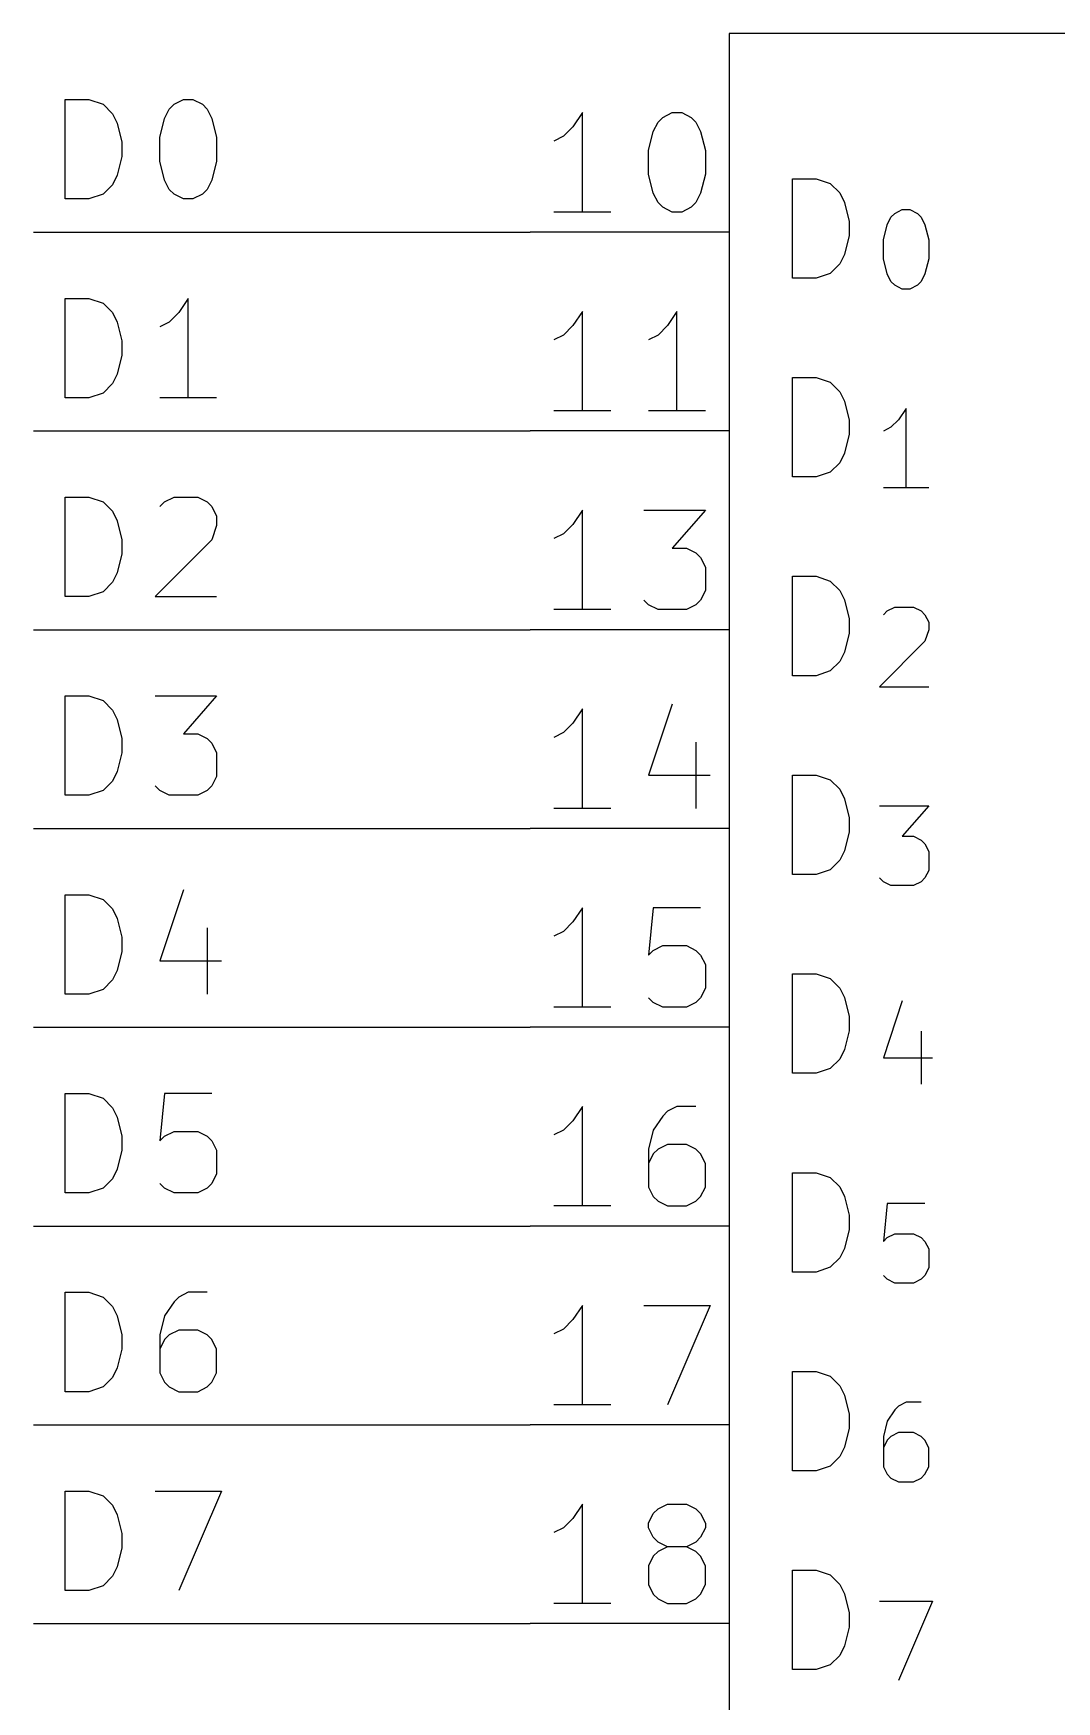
# Model space of a CAD drawing. Extents: x 0.4 to 16.1, y -11.3 to -0.4.
# Drawn here: x 4.65 to 5.165, y -6.389 to -5.55 of the extents above; entities that cross this region are included whole.
import ezdxf

# ---------------------------------------------------------------- set-up
doc = ezdxf.new("R2010")
doc.units = 0
doc.header["$MEASUREMENT"] = 0
for name, color, linetype in [('CYAN2', 4, 'CONTINUOUS'), ('GRAY1', 251, 'CONTINUOUS'), ('GREEN3', 91, 'CONTINUOUS'), ('LYELLOW', 51, 'CONTINUOUS'), ('RED2', 1, 'CONTINUOUS'), ('RED3', 11, 'CONTINUOUS')]:
    doc.layers.add(name, color=color, linetype=linetype)

msp = doc.modelspace()

# ---------------------------------------------------------------- linework, layer by layer
at = {"layer": 'CYAN2', "linetype": 'CONTINUOUS'}
for p, q in [((5.0319, -5.67313), (5.0319, -5.62313)), ((5.0319, -5.62313), (5.04381, -5.62313)), ((5.0319, -5.67313), (5.0319, -5.62313)), ((5.0319, -5.62313), (5.04381, -5.62313)), ((5.04381, -5.62313), (5.05095, -5.62551)), ((5.04381, -5.62313), (5.05095, -5.62551)), ((5.05095, -5.62551), (5.05571, -5.63028)), ((5.05095, -5.62551), (5.05571, -5.63028)), ((5.05571, -5.63028), (5.05809, -5.63504)), ((5.05571, -5.63028), (5.05809, -5.63504)), ((5.05809, -5.63504), (5.06047, -5.64456)), ((5.05809, -5.63504), (5.06047, -5.64456)), ((5.08333, -5.64056), (5.08714, -5.63865)), ((5.08333, -5.64056), (5.08714, -5.63865)), ((5.08714, -5.63865), (5.09095, -5.63865)), ((5.08714, -5.63865), (5.09095, -5.63865)), ((5.09095, -5.63865), (5.09476, -5.64056)), ((5.09095, -5.63865), (5.09476, -5.64056)), ((5.06047, -5.64456), (5.06047, -5.6517)), ((5.06047, -5.64456), (5.06047, -5.6517)), ((5.07762, -5.65389), (5.07952, -5.64628)), ((5.07762, -5.65389), (5.07952, -5.64628)), ((5.07952, -5.64628), (5.08143, -5.64246)), ((5.07952, -5.64628), (5.08143, -5.64246)), ((5.08143, -5.64246), (5.08333, -5.64056)), ((5.08143, -5.64246), (5.08333, -5.64056)), ((5.09476, -5.64056), (5.09667, -5.64246)), ((5.09476, -5.64056), (5.09667, -5.64246)), ((5.09667, -5.64246), (5.09857, -5.64628)), ((5.09667, -5.64246), (5.09857, -5.64628)), ((5.09857, -5.64628), (5.10047, -5.65389)), ((5.09857, -5.64628), (5.10047, -5.65389)), ((5.06047, -5.6517), (5.05809, -5.66122)), ((5.06047, -5.6517), (5.05809, -5.66122)), ((5.07762, -5.66342), (5.07762, -5.65389)), ((5.07762, -5.66342), (5.07762, -5.65389)), ((5.10047, -5.65389), (5.10047, -5.66342)), ((5.10047, -5.65389), (5.10047, -5.66342)), ((5.05809, -5.66122), (5.05571, -5.66599)), ((5.05809, -5.66122), (5.05571, -5.66599)), ((5.07952, -5.67104), (5.07762, -5.66342)), ((5.07952, -5.67104), (5.07762, -5.66342)), ((5.10047, -5.66342), (5.09857, -5.67104)), ((5.10047, -5.66342), (5.09857, -5.67104)), ((5.04381, -5.67313), (5.0319, -5.67313)), ((5.04381, -5.67313), (5.0319, -5.67313)), ((5.05095, -5.67075), (5.04381, -5.67313)), ((5.05095, -5.67075), (5.04381, -5.67313)), ((5.05571, -5.66599), (5.05095, -5.67075)), ((5.05571, -5.66599), (5.05095, -5.67075)), ((5.08143, -5.67485), (5.07952, -5.67104)), ((5.08143, -5.67485), (5.07952, -5.67104)), ((5.09857, -5.67104), (5.09667, -5.67485)), ((5.09857, -5.67104), (5.09667, -5.67485)), ((5.08333, -5.67675), (5.08143, -5.67485)), ((5.08333, -5.67675), (5.08143, -5.67485)), ((5.08714, -5.67865), (5.08333, -5.67675)), ((5.08714, -5.67865), (5.08333, -5.67675)), ((5.09095, -5.67865), (5.08714, -5.67865)), ((5.09095, -5.67865), (5.08714, -5.67865)), ((5.09476, -5.67675), (5.09095, -5.67865)), ((5.09476, -5.67675), (5.09095, -5.67865)), ((5.09667, -5.67485), (5.09476, -5.67675)), ((5.09667, -5.67485), (5.09476, -5.67675)), ((5.0319, -5.77313), (5.0319, -5.72313)), ((5.0319, -5.72313), (5.04381, -5.72313)), ((5.0319, -5.77313), (5.0319, -5.72313)), ((5.0319, -5.72313), (5.04381, -5.72313)), ((5.04381, -5.72313), (5.05095, -5.72551)), ((5.04381, -5.72313), (5.05095, -5.72551)), ((5.05095, -5.72551), (5.05571, -5.73028)), ((5.05095, -5.72551), (5.05571, -5.73028)), ((5.05571, -5.73028), (5.05809, -5.73504)), ((5.05571, -5.73028), (5.05809, -5.73504)), ((5.05809, -5.73504), (5.06047, -5.74456)), ((5.05809, -5.73504), (5.06047, -5.74456)), ((5.08905, -5.73865), (5.08524, -5.74437)), ((5.08905, -5.73865), (5.08524, -5.74437)), ((5.08905, -5.77865), (5.08905, -5.73865)), ((5.08905, -5.77865), (5.08905, -5.73865)), ((5.06047, -5.74456), (5.06047, -5.7517)), ((5.06047, -5.74456), (5.06047, -5.7517)), ((5.08143, -5.74818), (5.07762, -5.75008)), ((5.08143, -5.74818), (5.07762, -5.75008)), ((5.08524, -5.74437), (5.08143, -5.74818)), ((5.08524, -5.74437), (5.08143, -5.74818)), ((5.06047, -5.7517), (5.05809, -5.76122)), ((5.06047, -5.7517), (5.05809, -5.76122)), ((5.05809, -5.76122), (5.05571, -5.76599)), ((5.05809, -5.76122), (5.05571, -5.76599)), ((5.04381, -5.77313), (5.0319, -5.77313)), ((5.04381, -5.77313), (5.0319, -5.77313)), ((5.05095, -5.77075), (5.04381, -5.77313)), ((5.05095, -5.77075), (5.04381, -5.77313)), ((5.05571, -5.76599), (5.05095, -5.77075)), ((5.05571, -5.76599), (5.05095, -5.77075)), ((5.10047, -5.77865), (5.07762, -5.77865)), ((5.10047, -5.77865), (5.07762, -5.77865)), ((5.0319, -5.87313), (5.0319, -5.82313)), ((5.0319, -5.82313), (5.04381, -5.82313)), ((5.0319, -5.87313), (5.0319, -5.82313)), ((5.0319, -5.82313), (5.04381, -5.82313)), ((5.04381, -5.82313), (5.05095, -5.82551)), ((5.04381, -5.82313), (5.05095, -5.82551)), ((5.05095, -5.82551), (5.05571, -5.83028)), ((5.05095, -5.82551), (5.05571, -5.83028)), ((5.05571, -5.83028), (5.05809, -5.83504)), ((5.05571, -5.83028), (5.05809, -5.83504)), ((5.05809, -5.83504), (5.06047, -5.84456)), ((5.05809, -5.83504), (5.06047, -5.84456)), ((5.07762, -5.84246), (5.07952, -5.84056)), ((5.07762, -5.84246), (5.07952, -5.84056)), ((5.07952, -5.84056), (5.08333, -5.83865)), ((5.07952, -5.84056), (5.08333, -5.83865)), ((5.08333, -5.83865), (5.09285, -5.83865)), ((5.08333, -5.83865), (5.09285, -5.83865)), ((5.09285, -5.83865), (5.09667, -5.84056)), ((5.09285, -5.83865), (5.09667, -5.84056)), ((5.09667, -5.84056), (5.09857, -5.84246)), ((5.09667, -5.84056), (5.09857, -5.84246)), ((5.06047, -5.84456), (5.06047, -5.8517)), ((5.06047, -5.84456), (5.06047, -5.8517)), ((5.09857, -5.84246), (5.10047, -5.84628)), ((5.09857, -5.84246), (5.10047, -5.84628)), ((5.10047, -5.84628), (5.10047, -5.85008)), ((5.10047, -5.84628), (5.10047, -5.85008)), ((5.06047, -5.8517), (5.05809, -5.86122)), ((5.06047, -5.8517), (5.05809, -5.86122)), ((5.09857, -5.8558), (5.07571, -5.87865)), ((5.09857, -5.8558), (5.07571, -5.87865)), ((5.10047, -5.85008), (5.09857, -5.8558)), ((5.10047, -5.85008), (5.09857, -5.8558)), ((5.05571, -5.86599), (5.05095, -5.87075)), ((5.05571, -5.86599), (5.05095, -5.87075)), ((5.05809, -5.86122), (5.05571, -5.86599)), ((5.05809, -5.86122), (5.05571, -5.86599)), ((5.04381, -5.87313), (5.0319, -5.87313)), ((5.04381, -5.87313), (5.0319, -5.87313)), ((5.05095, -5.87075), (5.04381, -5.87313)), ((5.05095, -5.87075), (5.04381, -5.87313)), ((5.07571, -5.87865), (5.10047, -5.87865)), ((5.07571, -5.87865), (5.10047, -5.87865)), ((5.0319, -5.97313), (5.0319, -5.92313)), ((5.0319, -5.92313), (5.04381, -5.92313)), ((5.0319, -5.97313), (5.0319, -5.92313)), ((5.0319, -5.92313), (5.04381, -5.92313)), ((5.04381, -5.92313), (5.05095, -5.92551)), ((5.04381, -5.92313), (5.05095, -5.92551)), ((5.05095, -5.92551), (5.05571, -5.93028)), ((5.05095, -5.92551), (5.05571, -5.93028)), ((5.05571, -5.93028), (5.05809, -5.93504)), ((5.05571, -5.93028), (5.05809, -5.93504)), ((5.05809, -5.93504), (5.06047, -5.94456)), ((5.05809, -5.93504), (5.06047, -5.94456)), ((5.07571, -5.93865), (5.10047, -5.93865)), ((5.07571, -5.93865), (5.10047, -5.93865)), ((5.10047, -5.93865), (5.08714, -5.95389)), ((5.10047, -5.93865), (5.08714, -5.95389)), ((5.06047, -5.94456), (5.06047, -5.9517)), ((5.06047, -5.94456), (5.06047, -5.9517)), ((5.06047, -5.9517), (5.05809, -5.96122)), ((5.06047, -5.9517), (5.05809, -5.96122)), ((5.08714, -5.95389), (5.09285, -5.95389)), ((5.08714, -5.95389), (5.09285, -5.95389)), ((5.09285, -5.95389), (5.09667, -5.9558)), ((5.09285, -5.95389), (5.09667, -5.9558)), ((5.09667, -5.9558), (5.09857, -5.9577)), ((5.09667, -5.9558), (5.09857, -5.9577)), ((5.09857, -5.9577), (5.10047, -5.96151)), ((5.09857, -5.9577), (5.10047, -5.96151)), ((5.05571, -5.96599), (5.05095, -5.97075)), ((5.05571, -5.96599), (5.05095, -5.97075)), ((5.05809, -5.96122), (5.05571, -5.96599)), ((5.05809, -5.96122), (5.05571, -5.96599)), ((5.10047, -5.96151), (5.10047, -5.97104)), ((5.10047, -5.96151), (5.10047, -5.97104)), ((5.04381, -5.97313), (5.0319, -5.97313)), ((5.04381, -5.97313), (5.0319, -5.97313)), ((5.05095, -5.97075), (5.04381, -5.97313)), ((5.05095, -5.97075), (5.04381, -5.97313)), ((5.07762, -5.97675), (5.07571, -5.97485)), ((5.07762, -5.97675), (5.07571, -5.97485)), ((5.09857, -5.97485), (5.09667, -5.97675)), ((5.09857, -5.97485), (5.09667, -5.97675)), ((5.10047, -5.97104), (5.09857, -5.97485)), ((5.10047, -5.97104), (5.09857, -5.97485)), ((5.08143, -5.97865), (5.07762, -5.97675)), ((5.08143, -5.97865), (5.07762, -5.97675)), ((5.09285, -5.97865), (5.08143, -5.97865)), ((5.09285, -5.97865), (5.08143, -5.97865)), ((5.09667, -5.97675), (5.09285, -5.97865)), ((5.09667, -5.97675), (5.09285, -5.97865)), ((5.0319, -6.07313), (5.0319, -6.02313)), ((5.0319, -6.02313), (5.04381, -6.02313)), ((5.0319, -6.07313), (5.0319, -6.02313)), ((5.0319, -6.02313), (5.04381, -6.02313)), ((5.04381, -6.02313), (5.05095, -6.02551)), ((5.04381, -6.02313), (5.05095, -6.02551)), ((5.05095, -6.02551), (5.05571, -6.03028)), ((5.05095, -6.02551), (5.05571, -6.03028)), ((5.05571, -6.03028), (5.05809, -6.03504)), ((5.05571, -6.03028), (5.05809, -6.03504)), ((5.05809, -6.03504), (5.06047, -6.04456)), ((5.05809, -6.03504), (5.06047, -6.04456)), ((5.08714, -6.03675), (5.07762, -6.06532)), ((5.08714, -6.03675), (5.07762, -6.06532)), ((5.06047, -6.04456), (5.06047, -6.0517)), ((5.06047, -6.04456), (5.06047, -6.0517)), ((5.06047, -6.0517), (5.05809, -6.06122)), ((5.06047, -6.0517), (5.05809, -6.06122)), ((5.09667, -6.05199), (5.09667, -6.07865)), ((5.09667, -6.05199), (5.09667, -6.07865)), ((5.05571, -6.06599), (5.05095, -6.07075)), ((5.05571, -6.06599), (5.05095, -6.07075)), ((5.05809, -6.06122), (5.05571, -6.06599)), ((5.05809, -6.06122), (5.05571, -6.06599)), ((5.07762, -6.06532), (5.10238, -6.06532)), ((5.07762, -6.06532), (5.10238, -6.06532)), ((5.04381, -6.07313), (5.0319, -6.07313)), ((5.04381, -6.07313), (5.0319, -6.07313)), ((5.05095, -6.07075), (5.04381, -6.07313)), ((5.05095, -6.07075), (5.04381, -6.07313)), ((5.0319, -6.17313), (5.0319, -6.12313)), ((5.0319, -6.12313), (5.04381, -6.12313)), ((5.0319, -6.17313), (5.0319, -6.12313)), ((5.0319, -6.12313), (5.04381, -6.12313)), ((5.04381, -6.12313), (5.05095, -6.12551)), ((5.04381, -6.12313), (5.05095, -6.12551)), ((5.05095, -6.12551), (5.05571, -6.13028)), ((5.05095, -6.12551), (5.05571, -6.13028)), ((5.05571, -6.13028), (5.05809, -6.13504)), ((5.05571, -6.13028), (5.05809, -6.13504)), ((5.05809, -6.13504), (5.06047, -6.14456)), ((5.05809, -6.13504), (5.06047, -6.14456)), ((5.07952, -6.13865), (5.07762, -6.1577)), ((5.07952, -6.13865), (5.07762, -6.1577)), ((5.09857, -6.13865), (5.07952, -6.13865)), ((5.09857, -6.13865), (5.07952, -6.13865)), ((5.06047, -6.14456), (5.06047, -6.1517)), ((5.06047, -6.14456), (5.06047, -6.1517)), ((5.06047, -6.1517), (5.05809, -6.16122)), ((5.06047, -6.1517), (5.05809, -6.16122)), ((5.07762, -6.1577), (5.07952, -6.1558)), ((5.07762, -6.1577), (5.07952, -6.1558)), ((5.07952, -6.1558), (5.08333, -6.15389)), ((5.07952, -6.1558), (5.08333, -6.15389)), ((5.08333, -6.15389), (5.09285, -6.15389)), ((5.08333, -6.15389), (5.09285, -6.15389)), ((5.09285, -6.15389), (5.09667, -6.1558)), ((5.09285, -6.15389), (5.09667, -6.1558)), ((5.09667, -6.1558), (5.09857, -6.1577)), ((5.09667, -6.1558), (5.09857, -6.1577)), ((5.09857, -6.1577), (5.10047, -6.16151)), ((5.09857, -6.1577), (5.10047, -6.16151)), ((5.05571, -6.16599), (5.05095, -6.17075)), ((5.05571, -6.16599), (5.05095, -6.17075)), ((5.05809, -6.16122), (5.05571, -6.16599)), ((5.05809, -6.16122), (5.05571, -6.16599)), ((5.10047, -6.16151), (5.10047, -6.17104)), ((5.10047, -6.16151), (5.10047, -6.17104)), ((5.04381, -6.17313), (5.0319, -6.17313)), ((5.04381, -6.17313), (5.0319, -6.17313)), ((5.05095, -6.17075), (5.04381, -6.17313)), ((5.05095, -6.17075), (5.04381, -6.17313)), ((5.07952, -6.17675), (5.07762, -6.17485)), ((5.07952, -6.17675), (5.07762, -6.17485)), ((5.09857, -6.17485), (5.09667, -6.17675)), ((5.09857, -6.17485), (5.09667, -6.17675)), ((5.10047, -6.17104), (5.09857, -6.17485)), ((5.10047, -6.17104), (5.09857, -6.17485)), ((5.08333, -6.17865), (5.07952, -6.17675)), ((5.08333, -6.17865), (5.07952, -6.17675)), ((5.09285, -6.17865), (5.08333, -6.17865)), ((5.09285, -6.17865), (5.08333, -6.17865)), ((5.09667, -6.17675), (5.09285, -6.17865)), ((5.09667, -6.17675), (5.09285, -6.17865)), ((5.0319, -6.27313), (5.0319, -6.22313)), ((5.0319, -6.22313), (5.04381, -6.22313)), ((5.0319, -6.27313), (5.0319, -6.22313)), ((5.0319, -6.22313), (5.04381, -6.22313)), ((5.04381, -6.22313), (5.05095, -6.22551)), ((5.04381, -6.22313), (5.05095, -6.22551)), ((5.05095, -6.22551), (5.05571, -6.23028)), ((5.05095, -6.22551), (5.05571, -6.23028)), ((5.05571, -6.23028), (5.05809, -6.23504)), ((5.05571, -6.23028), (5.05809, -6.23504)), ((5.05809, -6.23504), (5.06047, -6.24456)), ((5.05809, -6.23504), (5.06047, -6.24456)), ((5.08333, -6.24246), (5.07952, -6.24818)), ((5.08333, -6.24246), (5.07952, -6.24818)), ((5.08524, -6.24056), (5.08333, -6.24246)), ((5.08524, -6.24056), (5.08333, -6.24246)), ((5.08905, -6.23865), (5.08524, -6.24056)), ((5.08905, -6.23865), (5.08524, -6.24056)), ((5.09667, -6.23865), (5.08905, -6.23865)), ((5.09667, -6.23865), (5.08905, -6.23865)), ((5.06047, -6.2517), (5.05809, -6.26122)), ((5.06047, -6.2517), (5.05809, -6.26122)), ((5.06047, -6.24456), (5.06047, -6.2517)), ((5.06047, -6.24456), (5.06047, -6.2517)), ((5.07952, -6.24818), (5.07762, -6.2558)), ((5.07952, -6.24818), (5.07762, -6.2558)), ((5.07762, -6.2558), (5.07762, -6.27104)), ((5.07762, -6.2558), (5.07762, -6.27104)), ((5.07952, -6.2577), (5.07762, -6.26151)), ((5.07952, -6.2577), (5.07762, -6.26151)), ((5.08143, -6.2558), (5.07952, -6.2577)), ((5.08143, -6.2558), (5.07952, -6.2577)), ((5.08524, -6.25389), (5.08143, -6.2558)), ((5.08524, -6.25389), (5.08143, -6.2558)), ((5.09285, -6.25389), (5.08524, -6.25389)), ((5.09285, -6.25389), (5.08524, -6.25389)), ((5.09667, -6.2558), (5.09285, -6.25389)), ((5.09667, -6.2558), (5.09285, -6.25389)), ((5.09857, -6.2577), (5.09667, -6.2558)), ((5.09857, -6.2577), (5.09667, -6.2558)), ((5.10047, -6.26151), (5.09857, -6.2577)), ((5.10047, -6.26151), (5.09857, -6.2577)), ((5.05571, -6.26599), (5.05095, -6.27075)), ((5.05571, -6.26599), (5.05095, -6.27075)), ((5.05809, -6.26122), (5.05571, -6.26599)), ((5.05809, -6.26122), (5.05571, -6.26599)), ((5.10047, -6.27104), (5.10047, -6.26151)), ((5.10047, -6.27104), (5.10047, -6.26151)), ((5.04381, -6.27313), (5.0319, -6.27313)), ((5.04381, -6.27313), (5.0319, -6.27313)), ((5.05095, -6.27075), (5.04381, -6.27313)), ((5.05095, -6.27075), (5.04381, -6.27313)), ((5.07762, -6.27104), (5.07952, -6.27485)), ((5.07762, -6.27104), (5.07952, -6.27485)), ((5.07952, -6.27485), (5.08143, -6.27675)), ((5.07952, -6.27485), (5.08143, -6.27675)), ((5.08143, -6.27675), (5.08524, -6.27865)), ((5.08143, -6.27675), (5.08524, -6.27865)), ((5.09285, -6.27865), (5.09667, -6.27675)), ((5.09285, -6.27865), (5.09667, -6.27675)), ((5.09667, -6.27675), (5.09857, -6.27485)), ((5.09667, -6.27675), (5.09857, -6.27485)), ((5.09857, -6.27485), (5.10047, -6.27104)), ((5.09857, -6.27485), (5.10047, -6.27104)), ((5.08524, -6.27865), (5.09285, -6.27865)), ((5.08524, -6.27865), (5.09285, -6.27865)), ((5.0319, -6.37313), (5.0319, -6.32313)), ((5.0319, -6.32313), (5.04381, -6.32313)), ((5.0319, -6.37313), (5.0319, -6.32313)), ((5.0319, -6.32313), (5.04381, -6.32313)), ((5.04381, -6.32313), (5.05095, -6.32551)), ((5.04381, -6.32313), (5.05095, -6.32551)), ((5.05095, -6.32551), (5.05571, -6.33028)), ((5.05095, -6.32551), (5.05571, -6.33028)), ((5.05571, -6.33028), (5.05809, -6.33504)), ((5.05571, -6.33028), (5.05809, -6.33504)), ((5.05809, -6.33504), (5.06047, -6.34456)), ((5.05809, -6.33504), (5.06047, -6.34456)), ((5.06047, -6.34456), (5.06047, -6.3517)), ((5.06047, -6.34456), (5.06047, -6.3517)), ((5.07571, -6.33865), (5.10238, -6.33865)), ((5.07571, -6.33865), (5.10238, -6.33865)), ((5.10238, -6.33865), (5.08524, -6.37865)), ((5.10238, -6.33865), (5.08524, -6.37865)), ((5.06047, -6.3517), (5.05809, -6.36122)), ((5.06047, -6.3517), (5.05809, -6.36122)), ((5.05809, -6.36122), (5.05571, -6.36599)), ((5.05809, -6.36122), (5.05571, -6.36599)), ((5.05571, -6.36599), (5.05095, -6.37075)), ((5.05571, -6.36599), (5.05095, -6.37075)), ((5.04381, -6.37313), (5.0319, -6.37313)), ((5.04381, -6.37313), (5.0319, -6.37313)), ((5.05095, -6.37075), (5.04381, -6.37313)), ((5.05095, -6.37075), (5.04381, -6.37313))]:
    msp.add_line(p, q, dxfattribs=at)
at = {"layer": 'GRAY1', "linetype": 'CONTINUOUS'}
for p, q in [((4.66601, -5.6333), (4.66601, -5.5833)), ((4.66601, -5.5833), (4.67792, -5.5833)), ((4.67792, -5.5833), (4.68506, -5.58568)), ((4.68506, -5.58568), (4.68982, -5.59044)), ((4.71601, -5.59282), (4.71839, -5.58806)), ((4.71839, -5.58806), (4.72078, -5.58568)), ((4.72078, -5.58568), (4.72554, -5.5833)), ((4.72554, -5.5833), (4.7303, -5.5833)), ((4.7303, -5.5833), (4.73506, -5.58568)), ((4.73506, -5.58568), (4.73744, -5.58806)), ((4.73744, -5.58806), (4.73982, -5.59282)), ((4.68982, -5.59044), (4.6922, -5.5952)), ((4.6922, -5.5952), (4.69458, -5.60473)), ((4.71363, -5.60235), (4.71601, -5.59282)), ((4.73982, -5.59282), (4.7422, -5.60235)), ((4.69458, -5.60473), (4.69458, -5.61187)), ((4.71363, -5.61425), (4.71363, -5.60235)), ((4.7422, -5.60235), (4.7422, -5.61425)), ((4.69458, -5.61187), (4.6922, -5.62139)), ((4.71601, -5.62378), (4.71363, -5.61425)), ((4.7422, -5.61425), (4.73982, -5.62378)), ((4.6922, -5.62139), (4.68982, -5.62616)), ((4.68506, -5.63092), (4.67792, -5.6333)), ((4.68982, -5.62616), (4.68506, -5.63092)), ((4.71839, -5.62854), (4.71601, -5.62378)), ((4.72078, -5.63092), (4.71839, -5.62854)), ((4.72554, -5.6333), (4.72078, -5.63092)), ((4.73506, -5.63092), (4.7303, -5.6333)), ((4.73744, -5.62854), (4.73506, -5.63092)), ((4.73982, -5.62378), (4.73744, -5.62854)), ((4.67792, -5.6333), (4.66601, -5.6333)), ((4.7303, -5.6333), (4.72554, -5.6333)), ((4.66601, -5.7333), (4.66601, -5.6833)), ((4.66601, -5.6833), (4.67792, -5.6833)), ((4.67792, -5.6833), (4.68506, -5.68568)), ((4.68506, -5.68568), (4.68982, -5.69044)), ((4.72792, -5.6833), (4.72316, -5.69044)), ((4.72792, -5.7333), (4.72792, -5.6833)), ((4.68982, -5.69044), (4.6922, -5.6952)), ((4.6922, -5.6952), (4.69458, -5.70473)), ((4.71839, -5.6952), (4.71363, -5.69759)), ((4.72316, -5.69044), (4.71839, -5.6952)), ((4.69458, -5.70473), (4.69458, -5.71187)), ((4.69458, -5.71187), (4.6922, -5.72139)), ((4.6922, -5.72139), (4.68982, -5.72616)), ((4.68506, -5.73092), (4.67792, -5.7333)), ((4.68982, -5.72616), (4.68506, -5.73092)), ((4.67792, -5.7333), (4.66601, -5.7333)), ((4.7422, -5.7333), (4.71363, -5.7333)), ((4.66601, -5.8333), (4.66601, -5.7833)), ((4.66601, -5.7833), (4.67792, -5.7833)), ((4.67792, -5.7833), (4.68506, -5.78568)), ((4.68506, -5.78568), (4.68982, -5.79044)), ((4.68982, -5.79044), (4.6922, -5.7952)), ((4.71363, -5.78806), (4.71601, -5.78568)), ((4.71601, -5.78568), (4.72078, -5.7833)), ((4.72078, -5.7833), (4.73268, -5.7833)), ((4.73268, -5.7833), (4.73744, -5.78568)), ((4.73744, -5.78568), (4.73982, -5.78806)), ((4.73982, -5.78806), (4.7422, -5.79282)), ((4.6922, -5.7952), (4.69458, -5.80473)), ((4.7422, -5.79759), (4.73982, -5.80473)), ((4.7422, -5.79282), (4.7422, -5.79759)), ((4.69458, -5.80473), (4.69458, -5.81187)), ((4.73982, -5.80473), (4.71125, -5.8333)), ((4.69458, -5.81187), (4.6922, -5.82139)), ((4.6922, -5.82139), (4.68982, -5.82616)), ((4.68506, -5.83092), (4.67792, -5.8333)), ((4.68982, -5.82616), (4.68506, -5.83092)), ((4.67792, -5.8333), (4.66601, -5.8333)), ((4.71125, -5.8333), (4.7422, -5.8333)), ((4.66601, -5.9333), (4.66601, -5.8833)), ((4.66601, -5.8833), (4.67792, -5.8833)), ((4.67792, -5.8833), (4.68506, -5.88568)), ((4.68506, -5.88568), (4.68982, -5.89044)), ((4.68982, -5.89044), (4.6922, -5.8952)), ((4.71125, -5.8833), (4.7422, -5.8833)), ((4.7422, -5.8833), (4.72554, -5.90235)), ((4.6922, -5.8952), (4.69458, -5.90473)), ((4.69458, -5.90473), (4.69458, -5.91187)), ((4.72554, -5.90235), (4.73268, -5.90235)), ((4.73268, -5.90235), (4.73744, -5.90473)), ((4.73744, -5.90473), (4.73982, -5.90711)), ((4.73982, -5.90711), (4.7422, -5.91187)), ((4.69458, -5.91187), (4.6922, -5.92139)), ((4.7422, -5.91187), (4.7422, -5.92378)), ((4.6922, -5.92139), (4.68982, -5.92616)), ((4.7422, -5.92378), (4.73982, -5.92854)), ((4.67792, -5.9333), (4.66601, -5.9333)), ((4.68506, -5.93092), (4.67792, -5.9333)), ((4.68982, -5.92616), (4.68506, -5.93092)), ((4.71363, -5.93092), (4.71125, -5.92854)), ((4.71839, -5.9333), (4.71363, -5.93092)), ((4.73268, -5.9333), (4.71839, -5.9333)), ((4.73744, -5.93092), (4.73268, -5.9333)), ((4.73982, -5.92854), (4.73744, -5.93092)), ((4.66601, -6.0333), (4.66601, -5.9833)), ((4.66601, -5.9833), (4.67792, -5.9833)), ((4.67792, -5.9833), (4.68506, -5.98568)), ((4.72554, -5.98092), (4.71363, -6.01663)), ((4.68506, -5.98568), (4.68982, -5.99044)), ((4.68982, -5.99044), (4.6922, -5.9952)), ((4.6922, -5.9952), (4.69458, -6.00473)), ((4.73744, -5.99997), (4.73744, -6.0333)), ((4.69458, -6.00473), (4.69458, -6.01187)), ((4.69458, -6.01187), (4.6922, -6.02139)), ((4.71363, -6.01663), (4.74458, -6.01663)), ((4.6922, -6.02139), (4.68982, -6.02616)), ((4.67792, -6.0333), (4.66601, -6.0333)), ((4.68506, -6.03092), (4.67792, -6.0333)), ((4.68982, -6.02616), (4.68506, -6.03092)), ((4.66601, -6.1333), (4.66601, -6.0833)), ((4.66601, -6.0833), (4.67792, -6.0833)), ((4.67792, -6.0833), (4.68506, -6.08568)), ((4.71601, -6.0833), (4.71363, -6.10711)), ((4.73982, -6.0833), (4.71601, -6.0833)), ((4.68506, -6.08568), (4.68982, -6.09044)), ((4.68982, -6.09044), (4.6922, -6.0952)), ((4.6922, -6.0952), (4.69458, -6.10473)), ((4.69458, -6.10473), (4.69458, -6.11187)), ((4.71363, -6.10711), (4.71601, -6.10473)), ((4.71601, -6.10473), (4.72078, -6.10235)), ((4.72078, -6.10235), (4.73268, -6.10235)), ((4.73268, -6.10235), (4.73744, -6.10473)), ((4.73744, -6.10473), (4.73982, -6.10711)), ((4.73982, -6.10711), (4.7422, -6.11187)), ((4.69458, -6.11187), (4.6922, -6.12139)), ((4.7422, -6.11187), (4.7422, -6.12378)), ((4.68982, -6.12616), (4.68506, -6.13092)), ((4.6922, -6.12139), (4.68982, -6.12616)), ((4.7422, -6.12378), (4.73982, -6.12854)), ((4.67792, -6.1333), (4.66601, -6.1333)), ((4.68506, -6.13092), (4.67792, -6.1333)), ((4.71601, -6.13092), (4.71363, -6.12854)), ((4.72078, -6.1333), (4.71601, -6.13092)), ((4.73268, -6.1333), (4.72078, -6.1333)), ((4.73744, -6.13092), (4.73268, -6.1333)), ((4.73982, -6.12854), (4.73744, -6.13092)), ((4.66601, -6.2333), (4.66601, -6.1833)), ((4.66601, -6.1833), (4.67792, -6.1833)), ((4.67792, -6.1833), (4.68506, -6.18568)), ((4.72792, -6.1833), (4.72316, -6.18568)), ((4.73744, -6.1833), (4.72792, -6.1833)), ((4.68506, -6.18568), (4.68982, -6.19044)), ((4.68982, -6.19044), (4.6922, -6.1952)), ((4.72078, -6.18806), (4.71601, -6.1952)), ((4.72316, -6.18568), (4.72078, -6.18806)), ((4.6922, -6.1952), (4.69458, -6.20473)), ((4.71601, -6.1952), (4.71363, -6.20473)), ((4.69458, -6.20473), (4.69458, -6.21187)), ((4.71363, -6.20473), (4.71363, -6.22378)), ((4.71601, -6.20711), (4.71363, -6.21187)), ((4.71839, -6.20473), (4.71601, -6.20711)), ((4.72316, -6.20235), (4.71839, -6.20473)), ((4.73268, -6.20235), (4.72316, -6.20235)), ((4.73744, -6.20473), (4.73268, -6.20235)), ((4.73982, -6.20711), (4.73744, -6.20473)), ((4.7422, -6.21187), (4.73982, -6.20711)), ((4.69458, -6.21187), (4.6922, -6.22139)), ((4.7422, -6.22378), (4.7422, -6.21187)), ((4.68982, -6.22616), (4.68506, -6.23092)), ((4.6922, -6.22139), (4.68982, -6.22616)), ((4.71363, -6.22378), (4.71601, -6.22854)), ((4.73982, -6.22854), (4.7422, -6.22378)), ((4.67792, -6.2333), (4.66601, -6.2333)), ((4.68506, -6.23092), (4.67792, -6.2333)), ((4.71601, -6.22854), (4.71839, -6.23092)), ((4.71839, -6.23092), (4.72316, -6.2333)), ((4.72316, -6.2333), (4.73268, -6.2333)), ((4.73268, -6.2333), (4.73744, -6.23092)), ((4.73744, -6.23092), (4.73982, -6.22854)), ((4.66601, -6.3333), (4.66601, -6.2833)), ((4.66601, -6.2833), (4.67792, -6.2833)), ((4.67792, -6.2833), (4.68506, -6.28568)), ((4.68506, -6.28568), (4.68982, -6.29044)), ((4.71125, -6.2833), (4.74458, -6.2833)), ((4.74458, -6.2833), (4.72316, -6.3333)), ((4.68982, -6.29044), (4.6922, -6.2952)), ((4.6922, -6.2952), (4.69458, -6.30473)), ((4.69458, -6.30473), (4.69458, -6.31187)), ((4.69458, -6.31187), (4.6922, -6.32139)), ((4.68982, -6.32616), (4.68506, -6.33092)), ((4.6922, -6.32139), (4.68982, -6.32616)), ((4.67792, -6.3333), (4.66601, -6.3333)), ((4.68506, -6.33092), (4.67792, -6.3333))]:
    msp.add_line(p, q, dxfattribs=at)
at = {"layer": 'GREEN3', "linetype": 'CONTINUOUS'}
for p, q in [((4.65, -5.65), (4.9, -5.65)), ((4.65, -5.75), (4.9, -5.75)), ((4.65, -5.85), (4.9, -5.85)), ((4.65, -5.95), (4.9, -5.95)), ((4.65, -6.05), (4.9, -6.05)), ((4.65, -6.15), (4.9, -6.15)), ((4.65, -6.25), (4.9, -6.25)), ((4.65, -6.35), (4.9, -6.35))]:
    msp.add_line(p, q, dxfattribs=at)
at = {"layer": 'LYELLOW', "linetype": 'CONTINUOUS'}
for p, q in [((5, -5.55), (5, -7.45)), ((5.7, -5.55), (5, -5.55))]:
    msp.add_line(p, q, dxfattribs=at)
at = {"layer": 'RED2', "linetype": 'CONTINUOUS'}
for p, q in [((5, -5.55), (5, -7.45)), ((5.7, -5.55), (5, -5.55)), ((5, -5.65), (4.9, -5.65)), ((5, -5.65), (4.9, -5.65)), ((5, -5.75), (4.9, -5.75)), ((5, -5.75), (4.9, -5.75)), ((5, -5.85), (4.9, -5.85)), ((5, -5.85), (4.9, -5.85)), ((5, -5.95), (4.9, -5.95)), ((5, -5.95), (4.9, -5.95)), ((5, -6.05), (4.9, -6.05)), ((5, -6.05), (4.9, -6.05)), ((5, -6.15), (4.9, -6.15)), ((5, -6.15), (4.9, -6.15)), ((5, -6.25), (4.9, -6.25)), ((5, -6.25), (4.9, -6.25)), ((5, -6.35), (4.9, -6.35)), ((5, -6.35), (4.9, -6.35))]:
    msp.add_line(p, q, dxfattribs=at)
at = {"layer": 'RED3', "linetype": 'CONTINUOUS'}
for p, q in [((4.92143, -5.59702), (4.91667, -5.60178)), ((4.92143, -5.59702), (4.91667, -5.60178)), ((4.92619, -5.58988), (4.92143, -5.59702)), ((4.92619, -5.58988), (4.92143, -5.59702)), ((4.92619, -5.63988), (4.92619, -5.58988)), ((4.92619, -5.63988), (4.92619, -5.58988)), ((4.9619, -5.5994), (4.96428, -5.59464)), ((4.9619, -5.5994), (4.96428, -5.59464)), ((4.96428, -5.59464), (4.96667, -5.59226)), ((4.96428, -5.59464), (4.96667, -5.59226)), ((4.96667, -5.59226), (4.97143, -5.58988)), ((4.96667, -5.59226), (4.97143, -5.58988)), ((4.97143, -5.58988), (4.97619, -5.58988)), ((4.97143, -5.58988), (4.97619, -5.58988)), ((4.97619, -5.58988), (4.98095, -5.59226)), ((4.97619, -5.58988), (4.98095, -5.59226)), ((4.98095, -5.59226), (4.98333, -5.59464)), ((4.98095, -5.59226), (4.98333, -5.59464)), ((4.98333, -5.59464), (4.98571, -5.5994)), ((4.98333, -5.59464), (4.98571, -5.5994)), ((4.91667, -5.60178), (4.91191, -5.60417)), ((4.91667, -5.60178), (4.91191, -5.60417)), ((4.95952, -5.60893), (4.9619, -5.5994)), ((4.95952, -5.60893), (4.9619, -5.5994)), ((4.98571, -5.5994), (4.98809, -5.60893)), ((4.98571, -5.5994), (4.98809, -5.60893)), ((4.95952, -5.62083), (4.95952, -5.60893)), ((4.95952, -5.62083), (4.95952, -5.60893)), ((4.98809, -5.60893), (4.98809, -5.62083)), ((4.98809, -5.60893), (4.98809, -5.62083)), ((4.9619, -5.63035), (4.95952, -5.62083)), ((4.9619, -5.63035), (4.95952, -5.62083)), ((4.98809, -5.62083), (4.98571, -5.63035)), ((4.98809, -5.62083), (4.98571, -5.63035)), ((4.96428, -5.63512), (4.9619, -5.63035)), ((4.96428, -5.63512), (4.9619, -5.63035)), ((4.98571, -5.63035), (4.98333, -5.63512)), ((4.98571, -5.63035), (4.98333, -5.63512)), ((4.96667, -5.6375), (4.96428, -5.63512)), ((4.96667, -5.6375), (4.96428, -5.63512)), ((4.97143, -5.63988), (4.96667, -5.6375)), ((4.97143, -5.63988), (4.96667, -5.6375)), ((4.98095, -5.6375), (4.97619, -5.63988)), ((4.98095, -5.6375), (4.97619, -5.63988)), ((4.98333, -5.63512), (4.98095, -5.6375)), ((4.98333, -5.63512), (4.98095, -5.6375)), ((4.94048, -5.63988), (4.91191, -5.63988)), ((4.94048, -5.63988), (4.91191, -5.63988)), ((4.97619, -5.63988), (4.97143, -5.63988)), ((4.97619, -5.63988), (4.97143, -5.63988)), ((4.92619, -5.68988), (4.92143, -5.69702)), ((4.92619, -5.68988), (4.92143, -5.69702)), ((4.92619, -5.73988), (4.92619, -5.68988)), ((4.92619, -5.73988), (4.92619, -5.68988)), ((4.97381, -5.68988), (4.96905, -5.69702)), ((4.97381, -5.68988), (4.96905, -5.69702)), ((4.97381, -5.73988), (4.97381, -5.68988)), ((4.97381, -5.73988), (4.97381, -5.68988)), ((4.92143, -5.69702), (4.91667, -5.70178)), ((4.92143, -5.69702), (4.91667, -5.70178)), ((4.96905, -5.69702), (4.96428, -5.70178)), ((4.96905, -5.69702), (4.96428, -5.70178)), ((4.91667, -5.70178), (4.91191, -5.70417)), ((4.91667, -5.70178), (4.91191, -5.70417)), ((4.96428, -5.70178), (4.95952, -5.70417)), ((4.96428, -5.70178), (4.95952, -5.70417)), ((4.94048, -5.73988), (4.91191, -5.73988)), ((4.94048, -5.73988), (4.91191, -5.73988)), ((4.98809, -5.73988), (4.95952, -5.73988)), ((4.98809, -5.73988), (4.95952, -5.73988)), ((4.92619, -5.78988), (4.92143, -5.79702)), ((4.92619, -5.78988), (4.92143, -5.79702)), ((4.92619, -5.83988), (4.92619, -5.78988)), ((4.92619, -5.83988), (4.92619, -5.78988)), ((4.95714, -5.78988), (4.98809, -5.78988)), ((4.95714, -5.78988), (4.98809, -5.78988)), ((4.98809, -5.78988), (4.97143, -5.80893)), ((4.98809, -5.78988), (4.97143, -5.80893)), ((4.92143, -5.79702), (4.91667, -5.80178)), ((4.92143, -5.79702), (4.91667, -5.80178)), ((4.91667, -5.80178), (4.91191, -5.80417)), ((4.91667, -5.80178), (4.91191, -5.80417)), ((4.97143, -5.80893), (4.97857, -5.80893)), ((4.97143, -5.80893), (4.97857, -5.80893)), ((4.97857, -5.80893), (4.98333, -5.81131)), ((4.97857, -5.80893), (4.98333, -5.81131)), ((4.98333, -5.81131), (4.98571, -5.81369)), ((4.98333, -5.81131), (4.98571, -5.81369)), ((4.98571, -5.81369), (4.98809, -5.81845)), ((4.98571, -5.81369), (4.98809, -5.81845)), ((4.98809, -5.81845), (4.98809, -5.83035)), ((4.98809, -5.81845), (4.98809, -5.83035)), ((4.98809, -5.83035), (4.98571, -5.83512)), ((4.98809, -5.83035), (4.98571, -5.83512)), ((4.94048, -5.83988), (4.91191, -5.83988)), ((4.94048, -5.83988), (4.91191, -5.83988)), ((4.95952, -5.8375), (4.95714, -5.83512)), ((4.95952, -5.8375), (4.95714, -5.83512)), ((4.96428, -5.83988), (4.95952, -5.8375)), ((4.96428, -5.83988), (4.95952, -5.8375)), ((4.97857, -5.83988), (4.96428, -5.83988)), ((4.97857, -5.83988), (4.96428, -5.83988)), ((4.98333, -5.8375), (4.97857, -5.83988)), ((4.98333, -5.8375), (4.97857, -5.83988)), ((4.98571, -5.83512), (4.98333, -5.8375)), ((4.98571, -5.83512), (4.98333, -5.8375)), ((4.92619, -5.88988), (4.92143, -5.89702)), ((4.92619, -5.88988), (4.92143, -5.89702)), ((4.92619, -5.93988), (4.92619, -5.88988)), ((4.92619, -5.93988), (4.92619, -5.88988)), ((4.97143, -5.8875), (4.95952, -5.92321)), ((4.97143, -5.8875), (4.95952, -5.92321)), ((4.92143, -5.89702), (4.91667, -5.90178)), ((4.92143, -5.89702), (4.91667, -5.90178)), ((4.91667, -5.90178), (4.91191, -5.90417)), ((4.91667, -5.90178), (4.91191, -5.90417)), ((4.98333, -5.90655), (4.98333, -5.93988)), ((4.98333, -5.90655), (4.98333, -5.93988)), ((4.95952, -5.92321), (4.99047, -5.92321)), ((4.95952, -5.92321), (4.99047, -5.92321)), ((4.94048, -5.93988), (4.91191, -5.93988)), ((4.94048, -5.93988), (4.91191, -5.93988)), ((4.92619, -5.98988), (4.92143, -5.99702)), ((4.92619, -5.98988), (4.92143, -5.99702)), ((4.92619, -6.03988), (4.92619, -5.98988)), ((4.92619, -6.03988), (4.92619, -5.98988)), ((4.9619, -5.98988), (4.95952, -6.01369)), ((4.9619, -5.98988), (4.95952, -6.01369)), ((4.98571, -5.98988), (4.9619, -5.98988)), ((4.98571, -5.98988), (4.9619, -5.98988)), ((4.92143, -5.99702), (4.91667, -6.00178)), ((4.92143, -5.99702), (4.91667, -6.00178)), ((4.91667, -6.00178), (4.91191, -6.00417)), ((4.91667, -6.00178), (4.91191, -6.00417)), ((4.95952, -6.01369), (4.9619, -6.01131)), ((4.95952, -6.01369), (4.9619, -6.01131)), ((4.9619, -6.01131), (4.96667, -6.00893)), ((4.9619, -6.01131), (4.96667, -6.00893)), ((4.96667, -6.00893), (4.97857, -6.00893)), ((4.96667, -6.00893), (4.97857, -6.00893)), ((4.97857, -6.00893), (4.98333, -6.01131)), ((4.97857, -6.00893), (4.98333, -6.01131)), ((4.98333, -6.01131), (4.98571, -6.01369)), ((4.98333, -6.01131), (4.98571, -6.01369)), ((4.98571, -6.01369), (4.98809, -6.01845)), ((4.98571, -6.01369), (4.98809, -6.01845)), ((4.98809, -6.01845), (4.98809, -6.03035)), ((4.98809, -6.01845), (4.98809, -6.03035)), ((4.98809, -6.03035), (4.98571, -6.03512)), ((4.98809, -6.03035), (4.98571, -6.03512)), ((4.94048, -6.03988), (4.91191, -6.03988)), ((4.94048, -6.03988), (4.91191, -6.03988)), ((4.9619, -6.0375), (4.95952, -6.03512)), ((4.9619, -6.0375), (4.95952, -6.03512)), ((4.96667, -6.03988), (4.9619, -6.0375)), ((4.96667, -6.03988), (4.9619, -6.0375)), ((4.97857, -6.03988), (4.96667, -6.03988)), ((4.97857, -6.03988), (4.96667, -6.03988)), ((4.98333, -6.0375), (4.97857, -6.03988)), ((4.98333, -6.0375), (4.97857, -6.03988)), ((4.98571, -6.03512), (4.98333, -6.0375)), ((4.98571, -6.03512), (4.98333, -6.0375)), ((4.92619, -6.08988), (4.92143, -6.09702)), ((4.92619, -6.08988), (4.92143, -6.09702)), ((4.92619, -6.13988), (4.92619, -6.08988)), ((4.92619, -6.13988), (4.92619, -6.08988)), ((4.96905, -6.09226), (4.96667, -6.09464)), ((4.96905, -6.09226), (4.96667, -6.09464)), ((4.97381, -6.08988), (4.96905, -6.09226)), ((4.97381, -6.08988), (4.96905, -6.09226)), ((4.98333, -6.08988), (4.97381, -6.08988)), ((4.98333, -6.08988), (4.97381, -6.08988)), ((4.92143, -6.09702), (4.91667, -6.10178)), ((4.92143, -6.09702), (4.91667, -6.10178)), ((4.96667, -6.09464), (4.9619, -6.10178)), ((4.96667, -6.09464), (4.9619, -6.10178)), ((4.91667, -6.10178), (4.91191, -6.10417)), ((4.91667, -6.10178), (4.91191, -6.10417)), ((4.9619, -6.10178), (4.95952, -6.11131)), ((4.9619, -6.10178), (4.95952, -6.11131)), ((4.96905, -6.10893), (4.96428, -6.11131)), ((4.96905, -6.10893), (4.96428, -6.11131)), ((4.97857, -6.10893), (4.96905, -6.10893)), ((4.97857, -6.10893), (4.96905, -6.10893)), ((4.98333, -6.11131), (4.97857, -6.10893)), ((4.98333, -6.11131), (4.97857, -6.10893)), ((4.95952, -6.11131), (4.95952, -6.13035)), ((4.95952, -6.11131), (4.95952, -6.13035)), ((4.9619, -6.11369), (4.95952, -6.11845)), ((4.9619, -6.11369), (4.95952, -6.11845)), ((4.96428, -6.11131), (4.9619, -6.11369)), ((4.96428, -6.11131), (4.9619, -6.11369)), ((4.98571, -6.11369), (4.98333, -6.11131)), ((4.98571, -6.11369), (4.98333, -6.11131)), ((4.98809, -6.11845), (4.98571, -6.11369)), ((4.98809, -6.11845), (4.98571, -6.11369)), ((4.98809, -6.13035), (4.98809, -6.11845)), ((4.98809, -6.13035), (4.98809, -6.11845)), ((4.95952, -6.13035), (4.9619, -6.13512)), ((4.95952, -6.13035), (4.9619, -6.13512)), ((4.98571, -6.13512), (4.98809, -6.13035)), ((4.98571, -6.13512), (4.98809, -6.13035)), ((4.94048, -6.13988), (4.91191, -6.13988)), ((4.94048, -6.13988), (4.91191, -6.13988)), ((4.9619, -6.13512), (4.96428, -6.1375)), ((4.9619, -6.13512), (4.96428, -6.1375)), ((4.96428, -6.1375), (4.96905, -6.13988)), ((4.96428, -6.1375), (4.96905, -6.13988)), ((4.96905, -6.13988), (4.97857, -6.13988)), ((4.96905, -6.13988), (4.97857, -6.13988)), ((4.97857, -6.13988), (4.98333, -6.1375)), ((4.97857, -6.13988), (4.98333, -6.1375)), ((4.98333, -6.1375), (4.98571, -6.13512)), ((4.98333, -6.1375), (4.98571, -6.13512)), ((4.92619, -6.18988), (4.92143, -6.19702)), ((4.92619, -6.18988), (4.92143, -6.19702)), ((4.92619, -6.23988), (4.92619, -6.18988)), ((4.92619, -6.23988), (4.92619, -6.18988)), ((4.95714, -6.18988), (4.99047, -6.18988)), ((4.95714, -6.18988), (4.99047, -6.18988)), ((4.99047, -6.18988), (4.96905, -6.23988)), ((4.99047, -6.18988), (4.96905, -6.23988)), ((4.91667, -6.20178), (4.91191, -6.20417)), ((4.91667, -6.20178), (4.91191, -6.20417)), ((4.92143, -6.19702), (4.91667, -6.20178)), ((4.92143, -6.19702), (4.91667, -6.20178)), ((4.94048, -6.23988), (4.91191, -6.23988)), ((4.94048, -6.23988), (4.91191, -6.23988)), ((4.92619, -6.28988), (4.92143, -6.29702)), ((4.92619, -6.28988), (4.92143, -6.29702)), ((4.92619, -6.33988), (4.92619, -6.28988)), ((4.92619, -6.33988), (4.92619, -6.28988)), ((4.9619, -6.29464), (4.96428, -6.29226)), ((4.9619, -6.29464), (4.96428, -6.29226)), ((4.96428, -6.29226), (4.96905, -6.28988)), ((4.96428, -6.29226), (4.96905, -6.28988)), ((4.96905, -6.28988), (4.97857, -6.28988)), ((4.96905, -6.28988), (4.97857, -6.28988)), ((4.97857, -6.28988), (4.98333, -6.29226)), ((4.97857, -6.28988), (4.98333, -6.29226)), ((4.98333, -6.29226), (4.98571, -6.29464)), ((4.98333, -6.29226), (4.98571, -6.29464)), ((4.91667, -6.30178), (4.91191, -6.30417)), ((4.91667, -6.30178), (4.91191, -6.30417)), ((4.92143, -6.29702), (4.91667, -6.30178)), ((4.92143, -6.29702), (4.91667, -6.30178)), ((4.95952, -6.2994), (4.9619, -6.29464)), ((4.95952, -6.2994), (4.9619, -6.29464)), ((4.95952, -6.30178), (4.95952, -6.2994)), ((4.95952, -6.30178), (4.95952, -6.2994)), ((4.9619, -6.30655), (4.95952, -6.30178)), ((4.9619, -6.30655), (4.95952, -6.30178)), ((4.98571, -6.29464), (4.98809, -6.2994)), ((4.98571, -6.29464), (4.98809, -6.2994)), ((4.98809, -6.30178), (4.98571, -6.30655)), ((4.98809, -6.30178), (4.98571, -6.30655)), ((4.98809, -6.2994), (4.98809, -6.30178)), ((4.98809, -6.2994), (4.98809, -6.30178)), ((4.96428, -6.30893), (4.9619, -6.30655)), ((4.96428, -6.30893), (4.9619, -6.30655)), ((4.96905, -6.31131), (4.96428, -6.30893)), ((4.96905, -6.31131), (4.96428, -6.30893)), ((4.98333, -6.30893), (4.97857, -6.31131)), ((4.98333, -6.30893), (4.97857, -6.31131)), ((4.98571, -6.30655), (4.98333, -6.30893)), ((4.98571, -6.30655), (4.98333, -6.30893)), ((4.9619, -6.31607), (4.95952, -6.32083)), ((4.9619, -6.31607), (4.95952, -6.32083)), ((4.96428, -6.31369), (4.9619, -6.31607)), ((4.96428, -6.31369), (4.9619, -6.31607)), ((4.96905, -6.31131), (4.96428, -6.31369)), ((4.96905, -6.31131), (4.96428, -6.31369)), ((4.97857, -6.31131), (4.96905, -6.31131)), ((4.97857, -6.31131), (4.96905, -6.31131)), ((4.98333, -6.31369), (4.97857, -6.31131)), ((4.98333, -6.31369), (4.97857, -6.31131)), ((4.98571, -6.31607), (4.98333, -6.31369)), ((4.98571, -6.31607), (4.98333, -6.31369)), ((4.98809, -6.32083), (4.98571, -6.31607)), ((4.98809, -6.32083), (4.98571, -6.31607)), ((4.95952, -6.32083), (4.95952, -6.33035)), ((4.95952, -6.32083), (4.95952, -6.33035)), ((4.98809, -6.33035), (4.98809, -6.32083)), ((4.98809, -6.33035), (4.98809, -6.32083)), ((4.95952, -6.33035), (4.9619, -6.33512)), ((4.95952, -6.33035), (4.9619, -6.33512)), ((4.9619, -6.33512), (4.96428, -6.3375)), ((4.9619, -6.33512), (4.96428, -6.3375)), ((4.98333, -6.3375), (4.98571, -6.33512)), ((4.98333, -6.3375), (4.98571, -6.33512)), ((4.98571, -6.33512), (4.98809, -6.33035)), ((4.98571, -6.33512), (4.98809, -6.33035)), ((4.94048, -6.33988), (4.91191, -6.33988)), ((4.94048, -6.33988), (4.91191, -6.33988)), ((4.96428, -6.3375), (4.96905, -6.33988)), ((4.96428, -6.3375), (4.96905, -6.33988)), ((4.96905, -6.33988), (4.97857, -6.33988)), ((4.96905, -6.33988), (4.97857, -6.33988)), ((4.97857, -6.33988), (4.98333, -6.3375)), ((4.97857, -6.33988), (4.98333, -6.3375))]:
    msp.add_line(p, q, dxfattribs=at)

doc.saveas('drawing.dxf')
